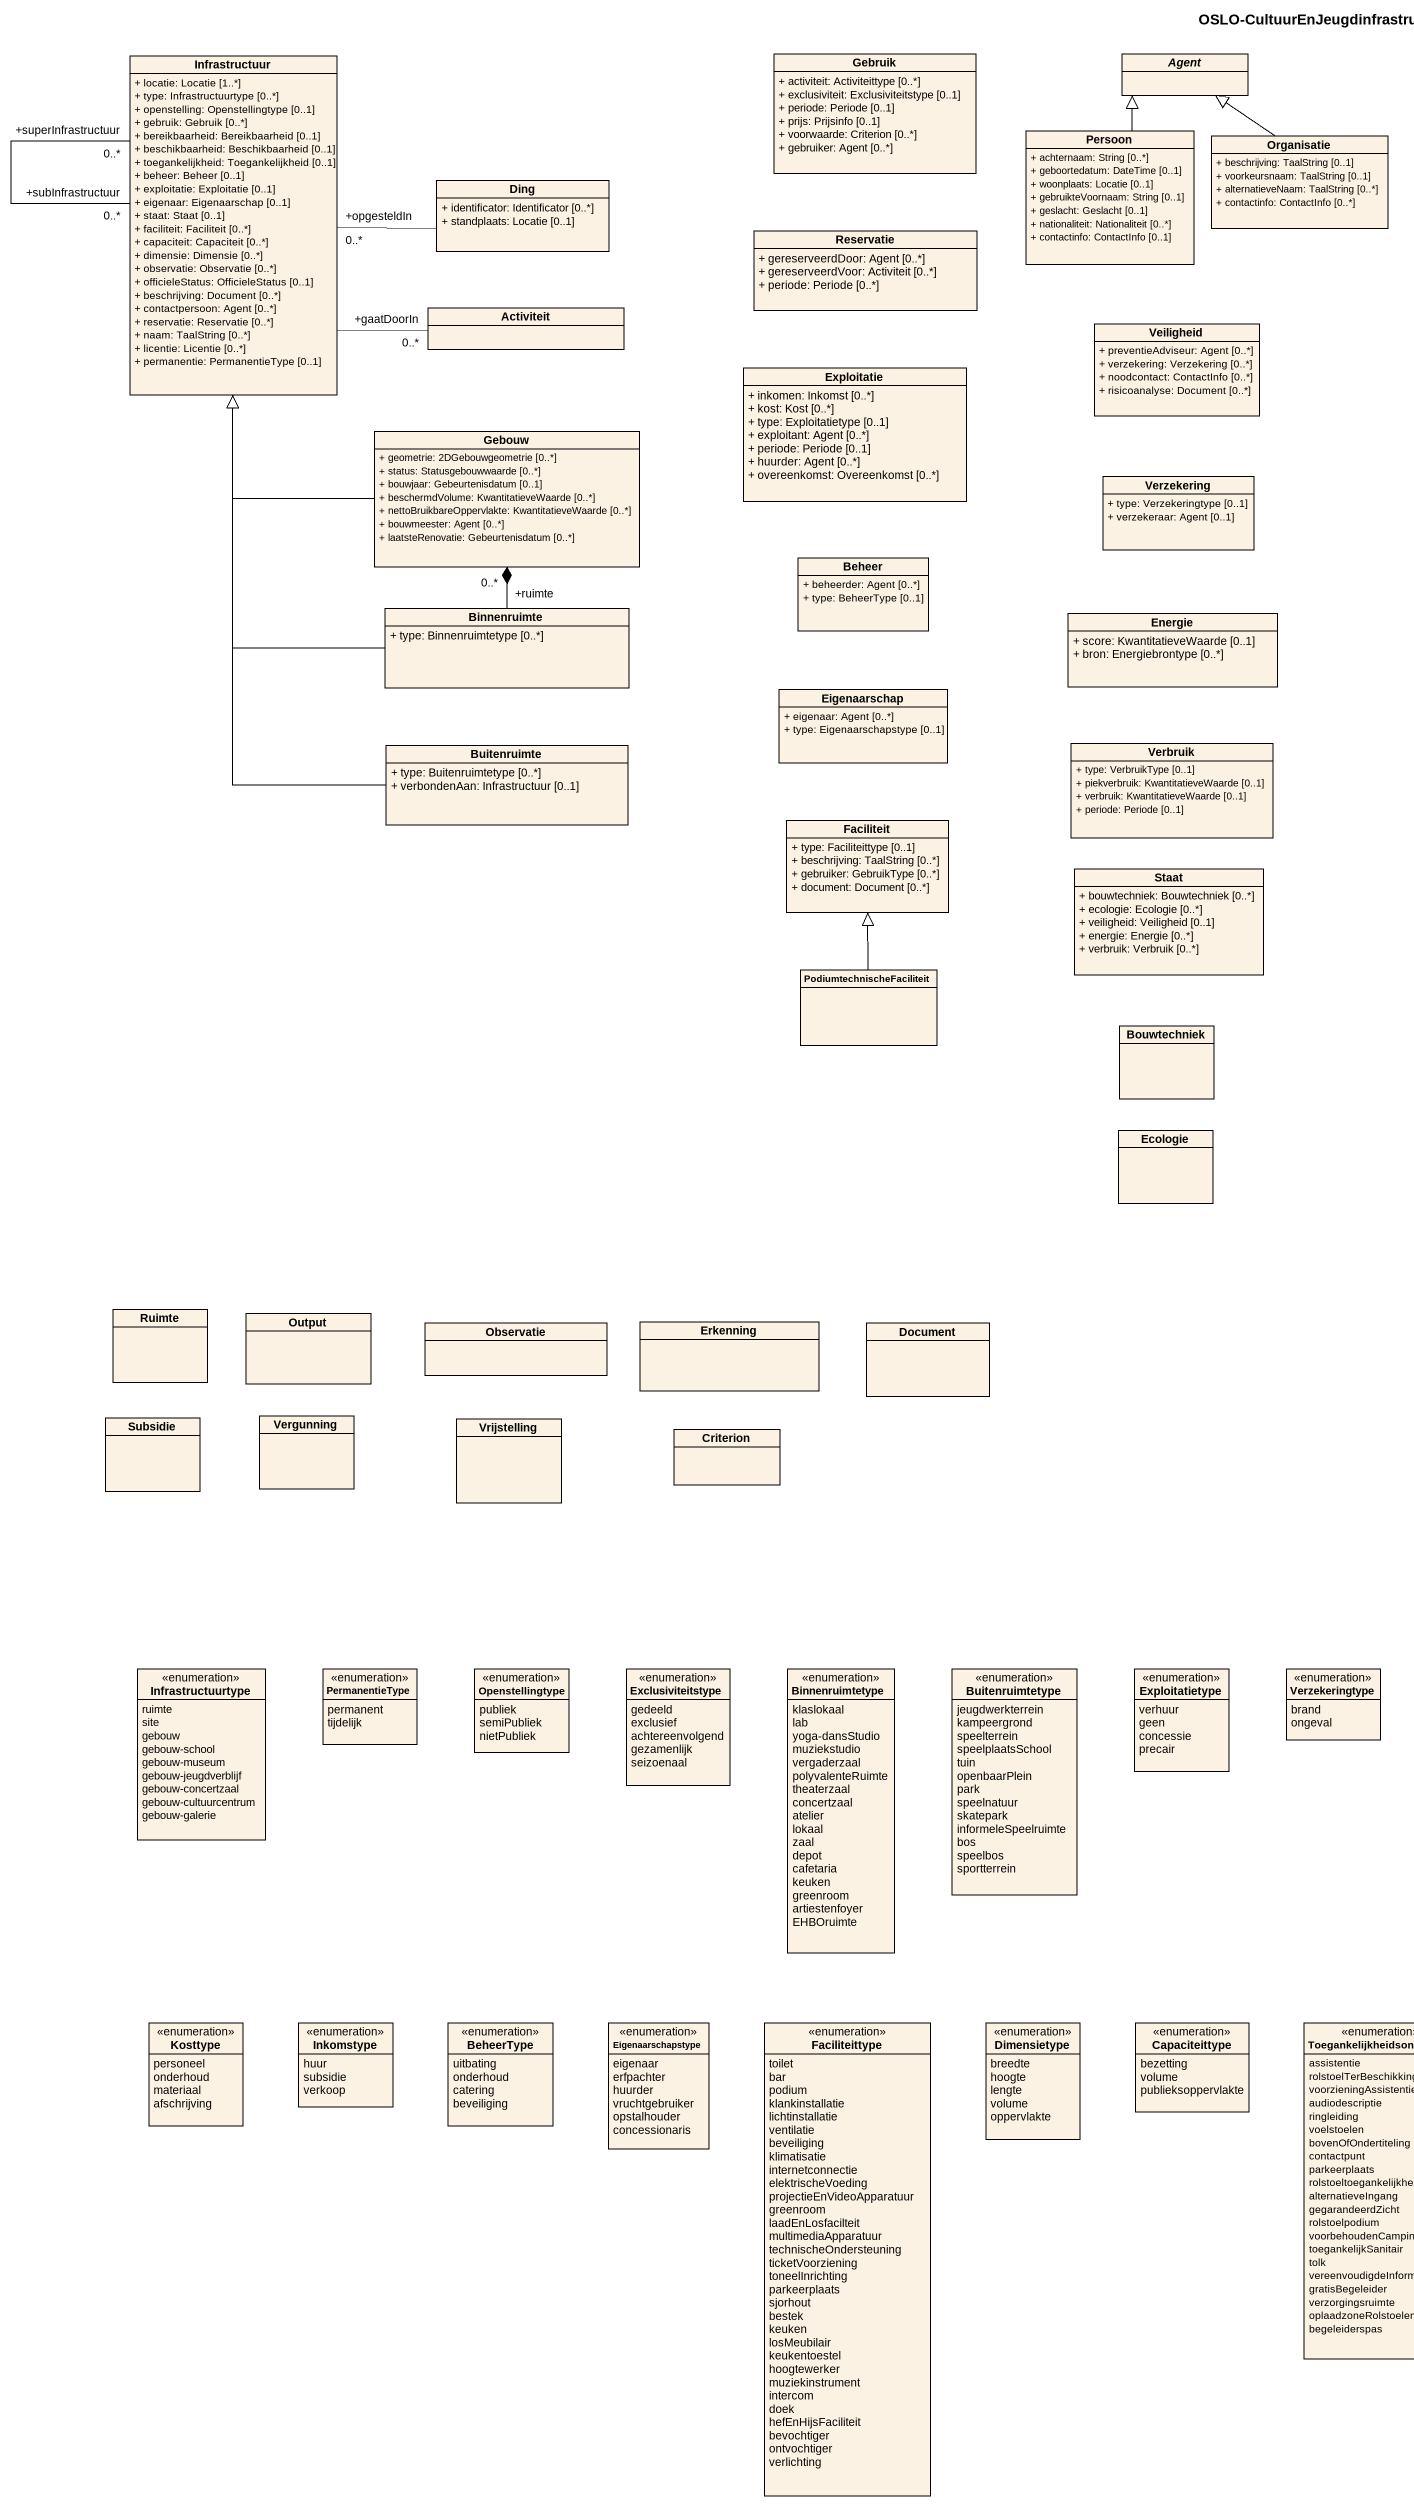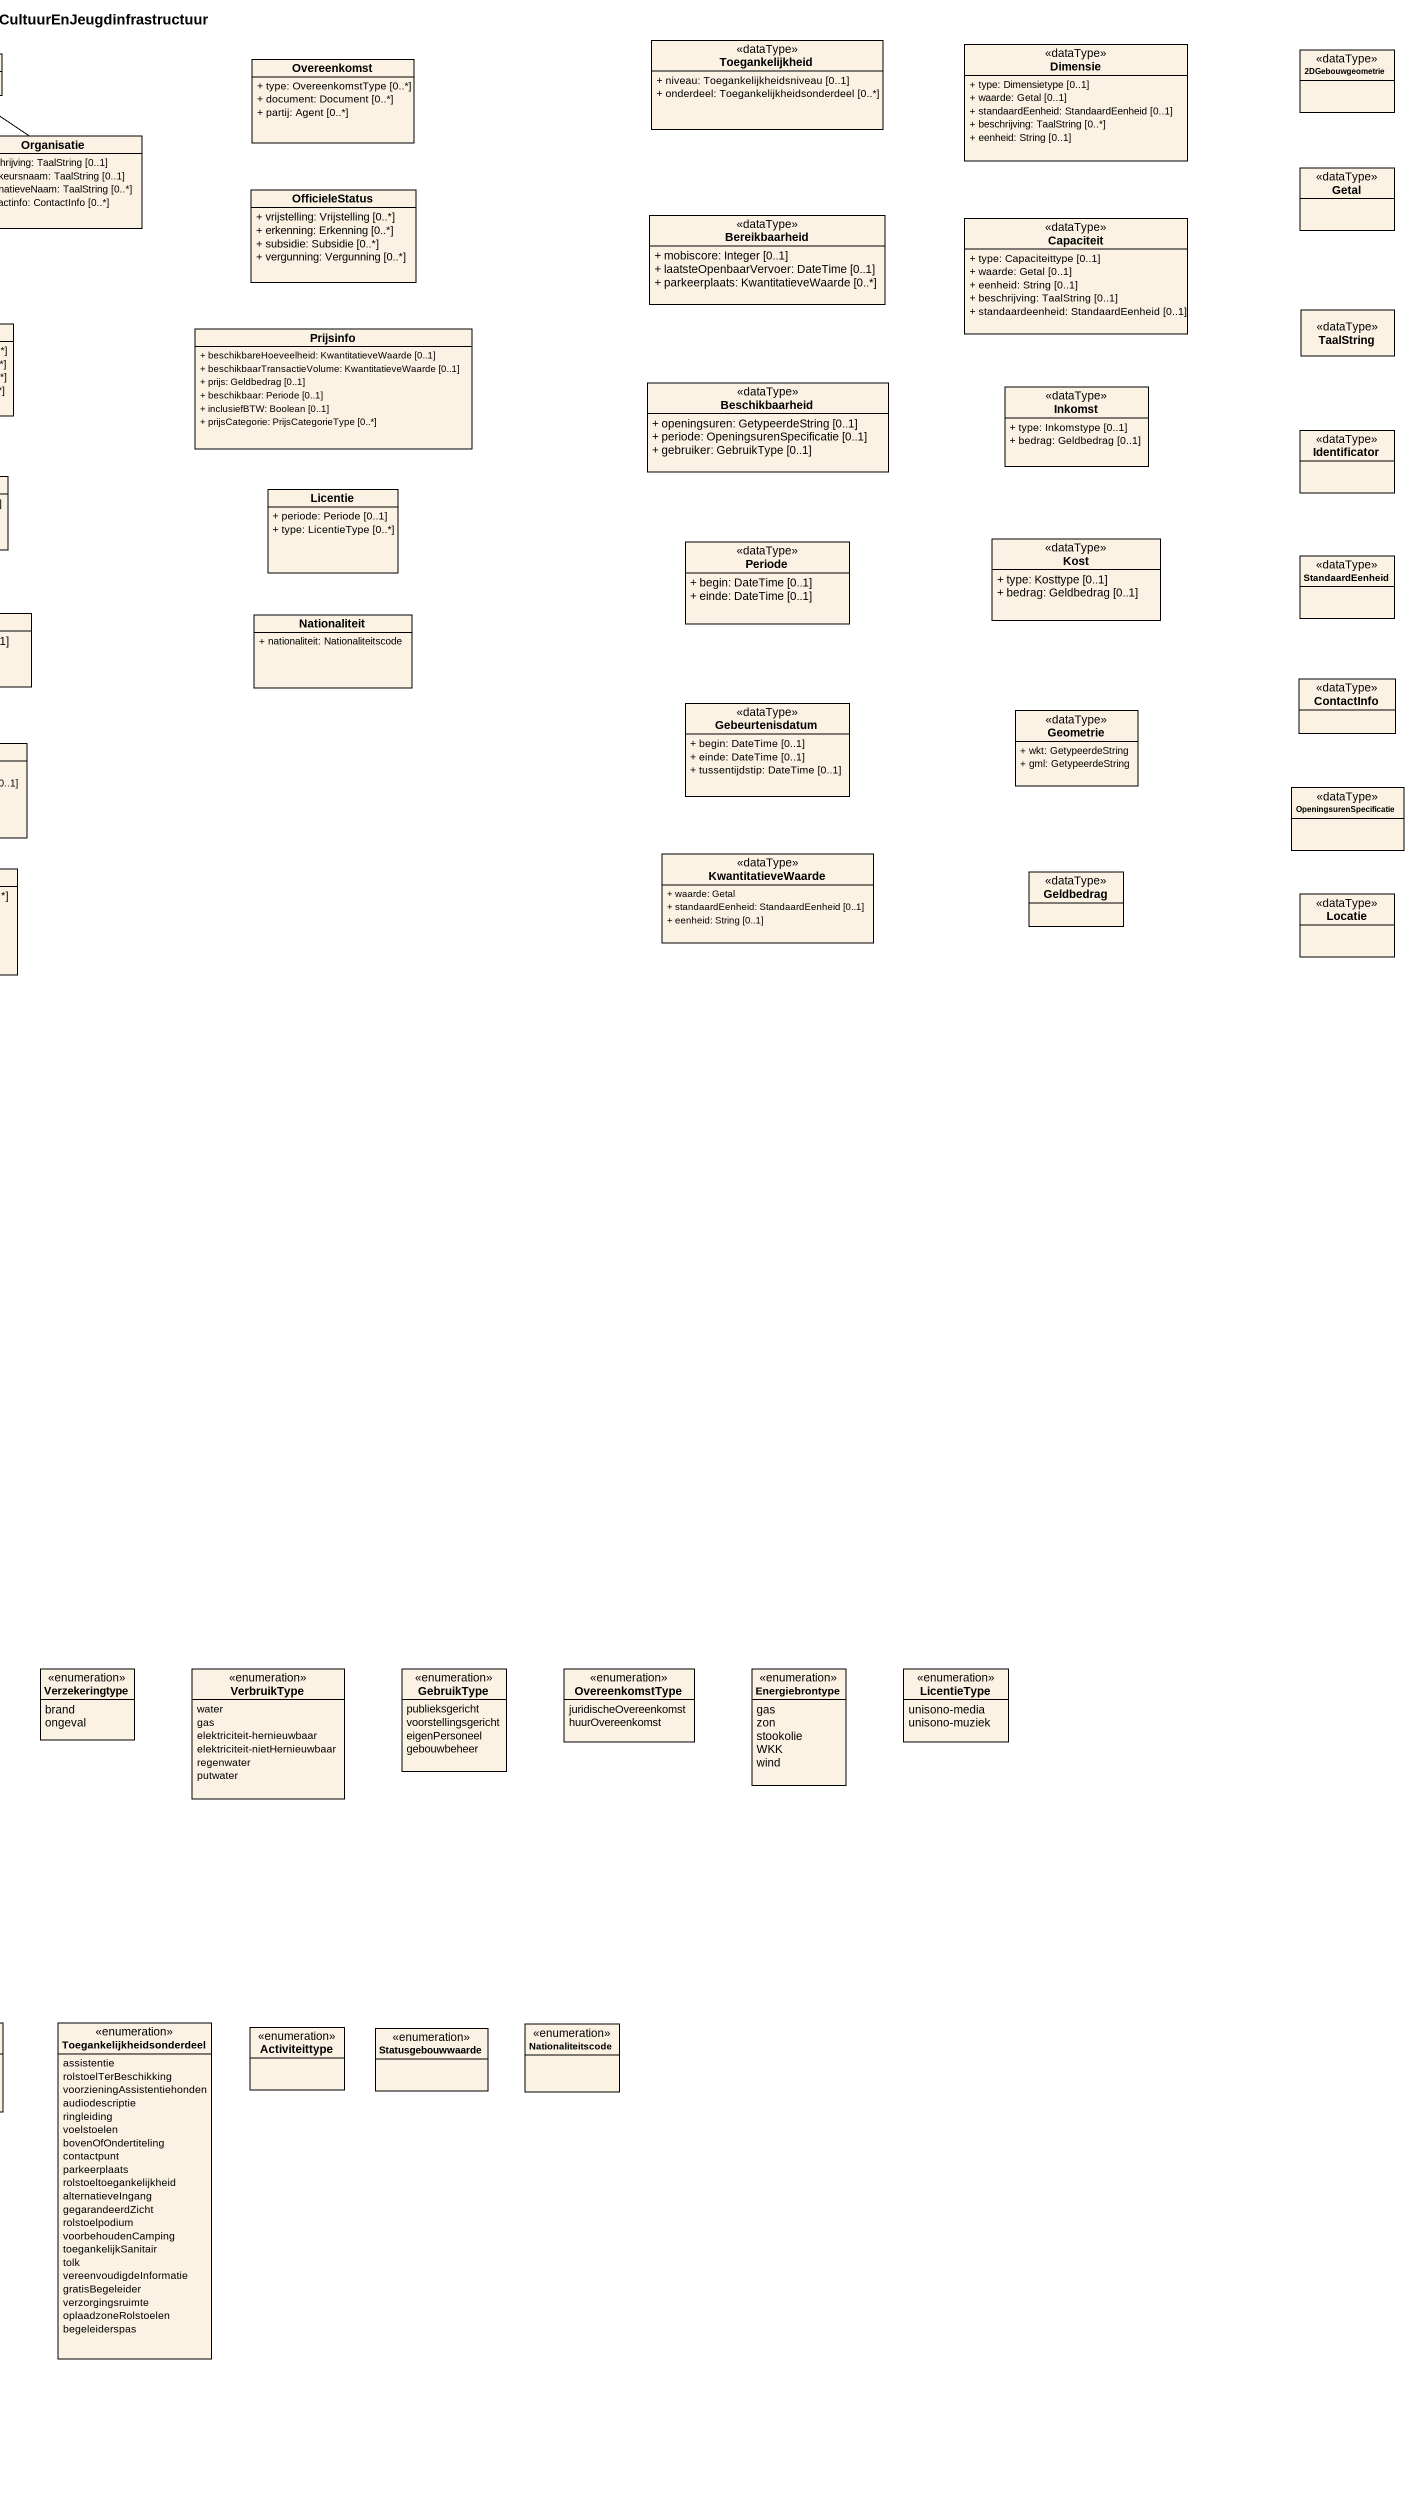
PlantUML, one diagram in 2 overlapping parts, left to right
@startuml
title OSLO-CultuurEnJeugdinfrastructuur
hide circle
hide empty members
skinparam classAttributeIconSize 0
class Infrastructuur {
  + locatie: Locatie [1..*]
  + type: Infrastructuurtype [0..*]
  + openstelling: Openstellingtype [0..1]
  + gebruik: Gebruik [0..*]
  + bereikbaarheid: Bereikbaarheid [0..1]
  + beschikbaarheid: Beschikbaarheid [0..1]
  + toegankelijkheid: Toegankelijkheid [0..1]
  + beheer: Beheer [0..1]
  + exploitatie: Exploitatie [0..1]
  + eigenaar: Eigenaarschap [0..1]
  + staat: Staat [0..1]
  + faciliteit: Faciliteit [0..*]
  + capaciteit: Capaciteit [0..*]
  + dimensie: Dimensie [0..*]
  + observatie: Observatie [0..*]
  + officieleStatus: OfficieleStatus [0..1]
  + beschrijving: Document [0..*]
  + contactpersoon: Agent [0..*]
  + reservatie: Reservatie [0..*]
  + naam: TaalString [0..*]
  + licentie: Licentie [0..*]
  + permanentie: PermanentieType [0..1]
}
class Gebruik {
  + activiteit: Activiteittype [0..*]
  + exclusiviteit: Exclusiviteitstype [0..1]
  + periode: Periode [0..1]
  + prijs: Prijsinfo [0..1]
  + voorwaarde: Criterion [0..*]
  + gebruiker: Agent [0..*]
}
abstract class "Agent" as Agent_
class Overeenkomst {
  + type: OvereenkomstType [0..*]
  + document: Document [0..*]
  + partij: Agent [0..*]
}
class Toegankelijkheid <<dataType>> {
  + niveau: Toegankelijkheidsniveau [0..1]
  + onderdeel: Toegankelijkheidsonderdeel [0..*]
}
class Dimensie <<dataType>> {
  + type: Dimensietype [0..1]
  + waarde: Getal [0..1]
  + standaardEenheid: StandaardEenheid [0..1]
  + beschrijving: TaalString [0..*]
  + eenheid: String [0..1]
}
class "2DGebouwgeometrie" as c2DGebouwgeometrie <<dataType>>
class Persoon {
  + achternaam: String [0..*]
  + geboortedatum: DateTime [0..1]
  + woonplaats: Locatie [0..1]
  + gebruikteVoornaam: String [0..1]
  + geslacht: Geslacht [0..1]
  + nationaliteit: Nationaliteit [0..*]
  + contactinfo: ContactInfo [0..1]
}
class Organisatie {
  + beschrijving: TaalString [0..1]
  + voorkeursnaam: TaalString [0..1]
  + alternatieveNaam: TaalString [0..*]
  + contactinfo: ContactInfo [0..*]
}
class Getal <<dataType>>
class Ding {
  + identificator: Identificator [0..*]
  + standplaats: Locatie [0..1]
}
class OfficieleStatus {
  + vrijstelling: Vrijstelling [0..*]
  + erkenning: Erkenning [0..*]
  + subsidie: Subsidie [0..*]
  + vergunning: Vergunning [0..*]
}
class Bereikbaarheid <<dataType>> {
  + mobiscore: Integer [0..1]
  + laatsteOpenbaarVervoer: DateTime [0..1]
  + parkeerplaats: KwantitatieveWaarde [0..*]
}
class Capaciteit <<dataType>> {
  + type: Capaciteittype [0..1]
  + waarde: Getal [0..1]
  + eenheid: String [0..1]
  + beschrijving: TaalString [0..1]
  + standaardeenheid: StandaardEenheid [0..1]
}
class Reservatie {
  + gereserveerdDoor: Agent [0..*]
  + gereserveerdVoor: Activiteit [0..*]
  + periode: Periode [0..*]
}
class Activiteit
class TaalString <<dataType>>
class Veiligheid {
  + preventieAdviseur: Agent [0..*]
  + verzekering: Verzekering [0..*]
  + noodcontact: ContactInfo [0..*]
  + risicoanalyse: Document [0..*]
}
class Prijsinfo {
  + beschikbareHoeveelheid: KwantitatieveWaarde [0..1]
  + beschikbaarTransactieVolume: KwantitatieveWaarde [0..1]
  + prijs: Geldbedrag [0..1]
  + beschikbaar: Periode [0..1]
  + inclusiefBTW: Boolean [0..1]
  + prijsCategorie: PrijsCategorieType [0..*]
}
class Exploitatie {
  + inkomen: Inkomst [0..*]
  + kost: Kost [0..*]
  + type: Exploitatietype [0..1]
  + exploitant: Agent [0..*]
  + periode: Periode [0..1]
  + huurder: Agent [0..*]
  + overeenkomst: Overeenkomst [0..*]
}
class Beschikbaarheid <<dataType>> {
  + openingsuren: GetypeerdeString [0..1]
  + periode: OpeningsurenSpecificatie [0..1]
  + gebruiker: GebruikType [0..1]
}
class Inkomst <<dataType>> {
  + type: Inkomstype [0..1]
  + bedrag: Geldbedrag [0..1]
}
class Gebouw {
  + geometrie: 2DGebouwgeometrie [0..*]
  + status: Statusgebouwwaarde [0..*]
  + bouwjaar: Gebeurtenisdatum [0..1]
  + beschermdVolume: KwantitatieveWaarde [0..*]
  + nettoBruikbareOppervlakte: KwantitatieveWaarde [0..*]
  + bouwmeester: Agent [0..*]
  + laatsteRenovatie: Gebeurtenisdatum [0..*]
}
class Identificator <<dataType>>
class Verzekering {
  + type: Verzekeringtype [0..1]
  + verzekeraar: Agent [0..1]
}
class Licentie {
  + periode: Periode [0..1]
  + type: LicentieType [0..*]
}
class Periode <<dataType>> {
  + begin: DateTime [0..1]
  + einde: DateTime [0..1]
}
class Kost <<dataType>> {
  + type: Kosttype [0..1]
  + bedrag: Geldbedrag [0..1]
}
class StandaardEenheid <<dataType>>
class Beheer {
  + beheerder: Agent [0..*]
  + type: BeheerType [0..1]
}
class Binnenruimte {
  + type: Binnenruimtetype [0..*]
}
class Energie {
  + score: KwantitatieveWaarde [0..1]
  + bron: Energiebrontype [0..*]
}
class Nationaliteit {
  + nationaliteit: Nationaliteitscode
}
class Eigenaarschap {
  + eigenaar: Agent [0..*]
  + type: Eigenaarschapstype [0..1]
}
class ContactInfo <<dataType>>
class Buitenruimte {
  + type: Buitenruimtetype [0..*]
  + verbondenAan: Infrastructuur [0..1]
}
class Verbruik {
  + type: VerbruikType [0..1]
  + piekverbruik: KwantitatieveWaarde [0..1]
  + verbruik: KwantitatieveWaarde [0..1]
  + periode: Periode [0..1]
}
class Gebeurtenisdatum <<dataType>> {
  + begin: DateTime [0..1]
  + einde: DateTime [0..1]
  + tussentijdstip: DateTime [0..1]
}
class Geometrie <<dataType>> {
  + wkt: GetypeerdeString
  + gml: GetypeerdeString
}
class OpeningsurenSpecificatie <<dataType>>
class Faciliteit {
  + type: Faciliteittype [0..1]
  + beschrijving: TaalString [0..*]
  + gebruiker: GebruikType [0..*]
  + document: Document [0..*]
}
class Staat {
  + bouwtechniek: Bouwtechniek [0..*]
  + ecologie: Ecologie [0..*]
  + veiligheid: Veiligheid [0..1]
  + energie: Energie [0..*]
  + verbruik: Verbruik [0..*]
}
class KwantitatieveWaarde <<dataType>> {
  + waarde: Getal
  + standaardEenheid: StandaardEenheid [0..1]
  + eenheid: String [0..1]
}
class Geldbedrag <<dataType>>
class Locatie <<dataType>>
class PodiumtechnischeFaciliteit
class Bouwtechniek
class Ecologie
class Ruimte
class Output
class Observatie
class Erkenning
class Document
class Subsidie
class Vergunning
class Vrijstelling
class Criterion
enum Infrastructuurtype {
  ruimte
  site
  gebouw
  gebouw-school
  gebouw-museum
  gebouw-jeugdverblijf
  gebouw-concertzaal
  gebouw-cultuurcentrum
  gebouw-galerie
}
enum PermanentieType {
  permanent
  tijdelijk
}
enum Openstellingtype {
  publiek
  semiPubliek
  nietPubliek
}
enum Exclusiviteitstype {
  gedeeld
  exclusief
  achtereenvolgend
  gezamenlijk
  seizoenaal
}
enum Binnenruimtetype {
  klaslokaal
  lab
  yoga-dansStudio
  muziekstudio
  vergaderzaal
  polyvalenteRuimte
  theaterzaal
  concertzaal
  atelier
  lokaal
  zaal
  depot
  cafetaria
  keuken
  greenroom
  artiestenfoyer
  EHBOruimte
}
enum Buitenruimtetype {
  jeugdwerkterrein
  kampeergrond
  speelterrein
  speelplaatsSchool
  tuin
  openbaarPlein
  park
  speelnatuur
  skatepark
  informeleSpeelruimte
  bos
  speelbos
  sportterrein
}
enum Exploitatietype {
  verhuur
  geen
  concessie
  precair
}
enum Verzekeringtype {
  brand
  ongeval
}
enum VerbruikType {
  water
  gas
  elektriciteit-hernieuwbaar
  elektriciteit-nietHernieuwbaar
  regenwater
  putwater
}
enum GebruikType {
  publieksgericht
  voorstellingsgericht
  eigenPersoneel
  gebouwbeheer
}
enum OvereenkomstType {
  juridischeOvereenkomst
  huurOvereenkomst
}
enum Energiebrontype {
  gas
  zon
  stookolie
  WKK
  wind
}
enum LicentieType {
  unisono-media
  unisono-muziek
}
enum Kosttype {
  personeel
  onderhoud
  materiaal
  afschrijving
}
enum Inkomstype {
  huur
  subsidie
  verkoop
}
enum BeheerType {
  uitbating
  onderhoud
  catering
  beveiliging
}
enum Eigenaarschapstype {
  eigenaar
  erfpachter
  huurder
  vruchtgebruiker
  opstalhouder
  concessionaris
}
enum Faciliteittype {
  toilet
  bar
  podium
  klankinstallatie
  lichtinstallatie
  ventilatie
  beveiliging
  klimatisatie
  internetconnectie
  elektrischeVoeding
  projectieEnVideoApparatuur
  greenroom
  laadEnLosfacilteit
  multimediaApparatuur
  technischeOndersteuning
  ticketVoorziening
  toneelInrichting
  parkeerplaats
  sjorhout
  bestek
  keuken
  losMeubilair
  keukentoestel
  hoogtewerker
  muziekinstrument
  intercom
  doek
  hefEnHijsFaciliteit
  bevochtiger
  ontvochtiger
  verlichting
}
enum Dimensietype {
  breedte
  hoogte
  lengte
  volume
  oppervlakte
}
enum Capaciteittype {
  bezetting
  volume
  publieksoppervlakte
}
enum Toegankelijkheidsonderdeel {
  assistentie
  rolstoelTerBeschikking
  voorzieningAssistentiehonden
  audiodescriptie
  ringleiding
  voelstoelen
  bovenOfOndertiteling
  contactpunt
  parkeerplaats
  rolstoeltoegankelijkheid
  alternatieveIngang
  gegarandeerdZicht
  rolstoelpodium
  voorbehoudenCamping
  toegankelijkSanitair
  tolk
  vereenvoudigdeInformatie
  gratisBegeleider
  verzorgingsruimte
  oplaadzoneRolstoelen
  begeleiderspas
}
enum Activiteittype
enum Nationaliteitscode
enum Statusgebouwwaarde
Infrastructuur "+superInfrastructuur\n0..*" -- "+subInfrastructuur\n0..*" Infrastructuur
Persoon -up-|> Agent_
Organisatie -up-|> Agent_
Ding -left- "+opgesteldIn\n0..*" Infrastructuur
Activiteit "+gaatDoorIn\n0..*" -left- Infrastructuur
Gebouw -up-|> Infrastructuur
Binnenruimte -up-|> Infrastructuur
Binnenruimte "+ruimte" -up-* "0..*" Gebouw
Buitenruimte -up-|> Infrastructuur
PodiumtechnischeFaciliteit -up-|> Faciliteit
@enduml
